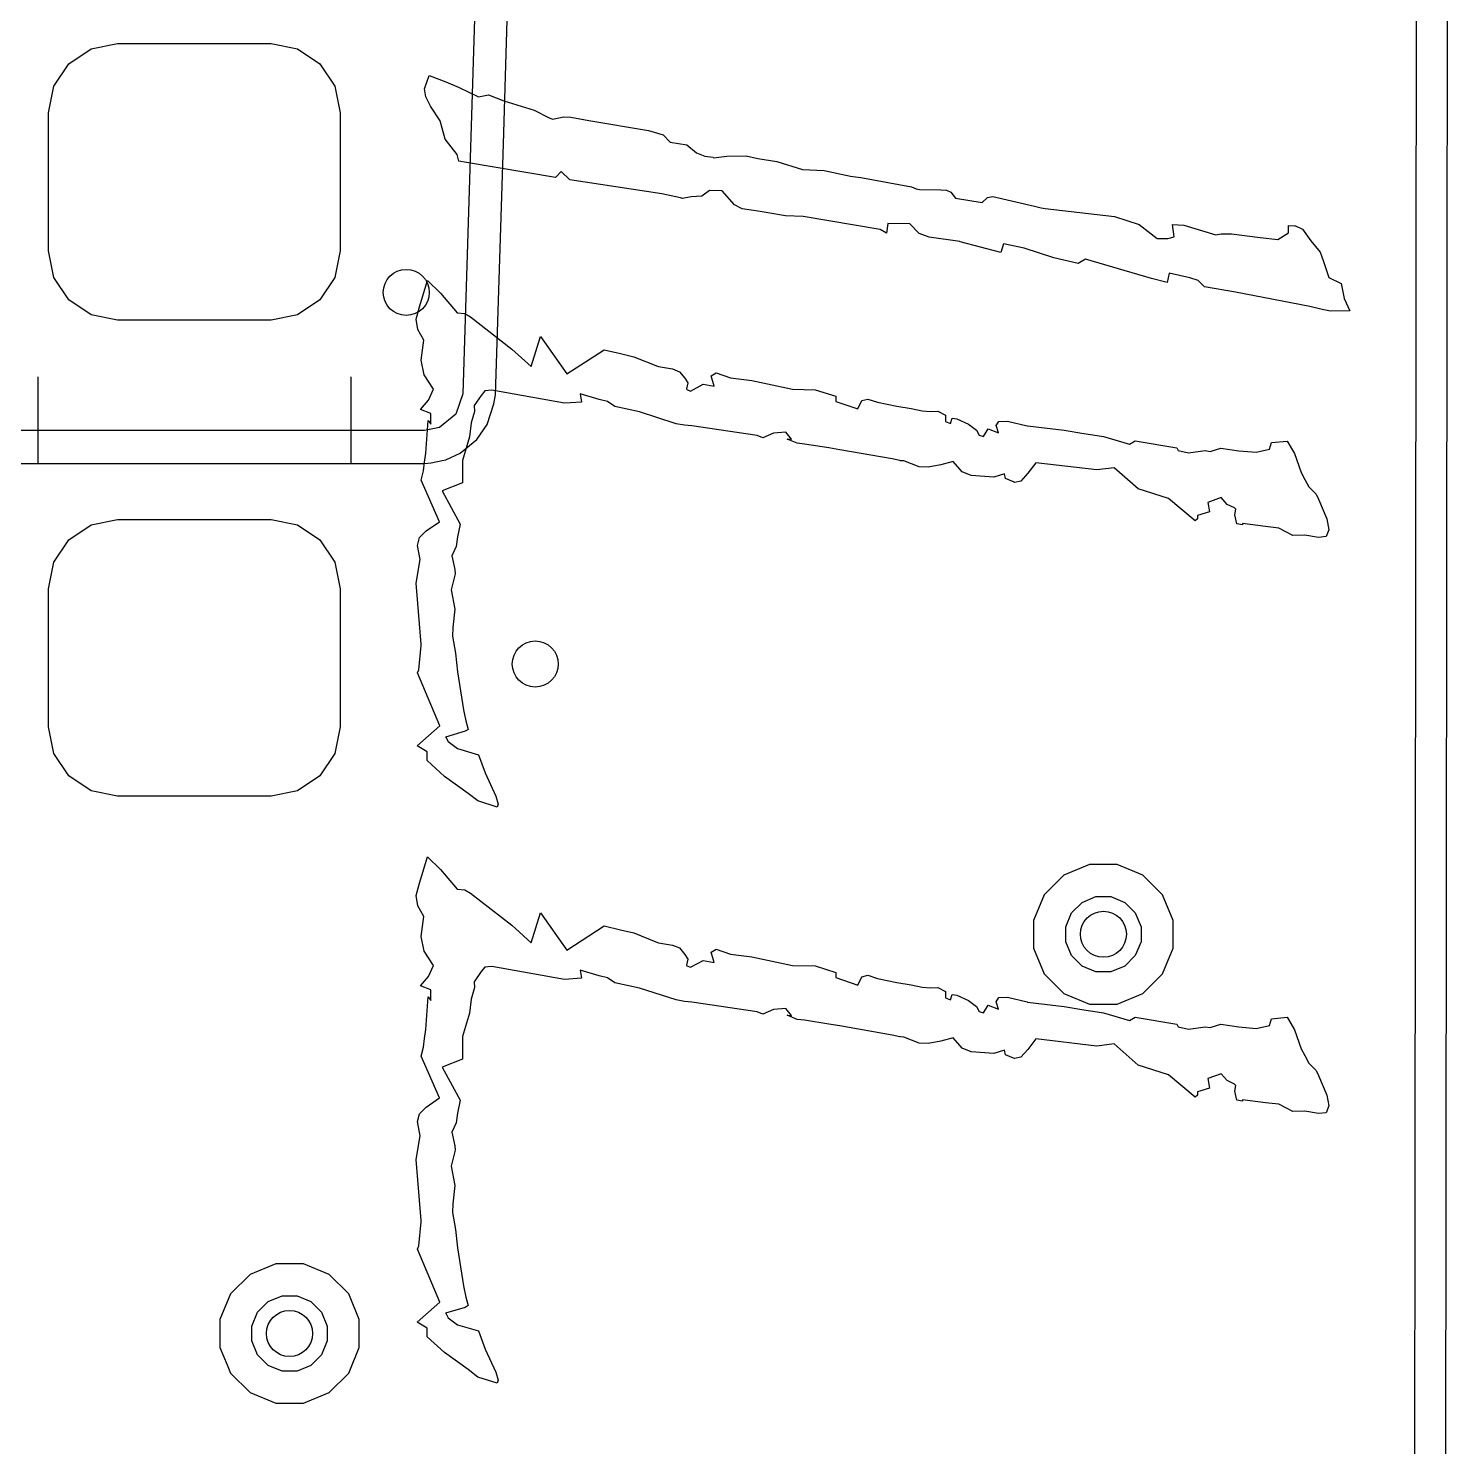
# Model space of a CAD drawing. Extents: x -28 to 34.6, y -6.7 to 48.3.
# Drawn here: x -14.356 to -9.716, y 25.234 to 29.851 of the extents above; entities that cross this region are included whole.
import ezdxf

# ---------------------------------------------------------------- set-up
doc = ezdxf.new("R2010")
doc.units = 0
doc.layers.add('BLACK', color=7, linetype='CONTINUOUS')

msp = doc.modelspace()

# ---------------------------------------------------------------- linework, layer by layer
at = {"layer": 'BLACK', "linetype": 'CONTINUOUS'}
for p, q in [((-9.715668, 48.241502), (-9.749238, 19.043125)), ((-9.816427, 48.017022), (-9.849703, 19.074798)), ((-12.892699, 30.236529), (-12.941914, 28.661629)), ((-12.809351, 29.474778), (-12.785651, 30.233178)), ((-14.151772, 29.784375), (-14.065668, 29.801502)), ((-14.151772, 29.784375), (-14.065668, 29.801502)), ((-14.065668, 29.801502), (-13.565668, 29.801502)), ((-14.065668, 29.801502), (-13.565668, 29.801502)), ((-13.565668, 29.801502), (-13.479564, 29.784375)), ((-13.565668, 29.801502), (-13.479564, 29.784375)), ((-14.224767, 29.735601), (-14.151772, 29.784375)), ((-14.224767, 29.735601), (-14.151772, 29.784375)), ((-13.479564, 29.784375), (-13.406569, 29.735601)), ((-13.479564, 29.784375), (-13.406569, 29.735601)), ((-14.273541, 29.662606), (-14.224767, 29.735601)), ((-14.273541, 29.662606), (-14.224767, 29.735601)), ((-13.406569, 29.735601), (-13.357795, 29.662606)), ((-13.406569, 29.735601), (-13.357795, 29.662606)), ((-13.066538, 29.654864), (-13.050955, 29.698059)), ((-13.050955, 29.698059), (-12.997222, 29.677396)), ((-14.290668, 29.576502), (-14.273541, 29.662606)), ((-14.290668, 29.576502), (-14.273541, 29.662606)), ((-13.357795, 29.662606), (-13.340668, 29.576502)), ((-13.357795, 29.662606), (-13.340668, 29.576502)), ((-13.061889, 29.628632), (-13.066538, 29.654864)), ((-12.997222, 29.677396), (-12.95316, 29.658931)), ((-12.95316, 29.658931), (-12.890158, 29.627937)), ((-13.046522, 29.598151), (-13.061889, 29.628632)), ((-12.890158, 29.627937), (-12.857515, 29.634971)), ((-12.857515, 29.634971), (-12.807907, 29.614768)), ((-12.807907, 29.614768), (-12.709076, 29.585072)), ((-14.290668, 29.126502), (-14.290668, 29.576502)), ((-14.290668, 29.126502), (-14.290668, 29.576502)), ((-13.340668, 29.576502), (-13.340668, 29.126502)), ((-13.340668, 29.576502), (-13.340668, 29.126502)), ((-13.015357, 29.549901), (-13.046522, 29.598151)), ((-12.709076, 29.585072), (-12.662865, 29.561332)), ((-12.662865, 29.561332), (-12.649701, 29.555726)), ((-12.649701, 29.555726), (-12.612759, 29.56331)), ((-12.612759, 29.56331), (-12.589385, 29.562431)), ((-12.589385, 29.562431), (-12.530815, 29.55122)), ((-12.998431, 29.49011), (-13.015357, 29.549901)), ((-12.530815, 29.55122), (-12.336703, 29.518247)), ((-12.336703, 29.518247), (-12.289552, 29.504069)), ((-12.959339, 29.440212), (-12.998431, 29.49011)), ((-12.834866, 28.658284), (-12.809351, 29.474778)), ((-12.289552, 29.504069), (-12.265775, 29.480878)), ((-12.265775, 29.480878), (-12.212176, 29.471755)), ((-12.212176, 29.471755), (-12.180559, 29.445733)), ((-12.954772, 29.418889), (-12.959339, 29.440212)), ((-12.929517, 29.414603), (-12.954772, 29.418889)), ((-12.180559, 29.445733), (-12.153607, 29.435375)), ((-12.153607, 29.435375), (-12.126471, 29.432078)), ((-12.126471, 29.432078), (-12.124725, 29.42977)), ((-12.124725, 29.42977), (-12.082276, 29.435156)), ((-12.082276, 29.435156), (-12.018736, 29.436475)), ((-12.018736, 29.436475), (-11.980719, 29.427572)), ((-11.980719, 29.427572), (-11.918926, 29.41823)), ((-11.918926, 29.41823), (-11.834968, 29.391851)), ((-12.639626, 29.365253), (-12.929517, 29.414603)), ((-12.621625, 29.385477), (-12.639626, 29.365253)), ((-12.592609, 29.358549), (-12.621625, 29.385477)), ((-11.834968, 29.391851), (-11.764577, 29.388444)), ((-11.764577, 29.388444), (-11.678738, 29.370089)), ((-12.293582, 29.312497), (-12.592609, 29.358549)), ((-11.678738, 29.370089), (-11.671484, 29.36899)), ((-11.671484, 29.36899), (-11.645692, 29.365693)), ((-11.645692, 29.365693), (-11.480461, 29.335248)), ((-11.480461, 29.335248), (-11.465819, 29.328983)), ((-11.465819, 29.328983), (-11.454804, 29.326126)), ((-11.454804, 29.326126), (-11.385353, 29.325027)), ((-11.385353, 29.325027), (-11.366143, 29.324147)), ((-12.233132, 29.299857), (-12.293582, 29.312497)), ((-12.22655, 29.297329), (-12.233132, 29.299857)), ((-12.198071, 29.302825), (-12.22655, 29.297329)), ((-12.16301, 29.304913), (-12.198071, 29.302825)), ((-12.138024, 29.323158), (-12.16301, 29.304913)), ((-12.097052, 29.322279), (-12.138024, 29.323158)), ((-12.056813, 29.276185), (-12.097052, 29.322279)), ((-11.366143, 29.324147), (-11.352405, 29.317603)), ((-11.352405, 29.317603), (-11.336993, 29.298758)), ((-11.336993, 29.298758), (-11.250617, 29.28414)), ((-11.250617, 29.28414), (-11.23326, 29.300918)), ((-11.23326, 29.300918), (-11.215958, 29.303484)), ((-11.215958, 29.303484), (-11.080147, 29.27194)), ((-12.032169, 29.263148), (-12.056813, 29.276185)), ((-11.973465, 29.254465), (-12.032169, 29.263148)), ((-11.890582, 29.240287), (-11.973465, 29.254465)), ((-11.83349, 29.238858), (-11.890582, 29.240287)), ((-11.582152, 29.196213), (-11.83349, 29.238858)), ((-11.080147, 29.27194), (-11.058117, 29.266994)), ((-11.058117, 29.266994), (-11.044817, 29.264796)), ((-11.044817, 29.264796), (-10.819137, 29.238418)), ((-10.819137, 29.238418), (-10.739576, 29.212704)), ((-11.562002, 29.184782), (-11.582152, 29.196213)), ((-11.557166, 29.215447), (-11.562002, 29.184782)), ((-11.486238, 29.214568), (-11.557166, 29.215447)), ((-11.455475, 29.183463), (-11.486238, 29.214568)), ((-10.739576, 29.212704), (-10.680774, 29.166867)), ((-10.624756, 29.172802), (-10.630936, 29.212589)), ((-10.630936, 29.212589), (-10.593591, 29.210831)), ((-10.593591, 29.210831), (-10.489214, 29.178847)), ((-10.25319, 29.185222), (-10.25319, 29.208852)), ((-10.25319, 29.208852), (-10.231831, 29.208193)), ((-10.231831, 29.208193), (-10.230084, 29.207863)), ((-10.230084, 29.207863), (-10.206845, 29.197532)), ((-10.206845, 29.197532), (-10.180515, 29.159833)), ((-11.423504, 29.171703), (-11.455475, 29.183463)), ((-11.322888, 29.156975), (-11.423504, 29.171703)), ((-11.321679, 29.156646), (-11.322888, 29.156975)), ((-11.189763, 29.121914), (-11.321679, 29.156646)), ((-11.180629, 29.149611), (-11.189763, 29.121914)), ((-11.113193, 29.135653), (-11.180629, 29.149611)), ((-10.680774, 29.166867), (-10.646158, 29.167098)), ((-10.646158, 29.167098), (-10.624756, 29.172802)), ((-10.489214, 29.178847), (-10.472422, 29.182694)), ((-10.472422, 29.182694), (-10.43848, 29.182675)), ((-10.43848, 29.182675), (-10.345611, 29.169835)), ((-10.345611, 29.169835), (-10.287714, 29.16346)), ((-10.287714, 29.16346), (-10.25319, 29.185222)), ((-10.180515, 29.159833), (-10.15029, 29.122024)), ((-14.273541, 29.040398), (-14.290668, 29.126502)), ((-14.273541, 29.040398), (-14.290668, 29.126502)), ((-13.340668, 29.126502), (-13.357795, 29.040398)), ((-13.340668, 29.126502), (-13.357795, 29.040398)), ((-11.016887, 29.104141), (-11.113193, 29.135653)), ((-10.937619, 29.085205), (-11.016887, 29.104141)), ((-10.913977, 29.100152), (-10.937619, 29.085205)), ((-10.699312, 29.036405), (-10.913977, 29.100152)), ((-10.15029, 29.122024), (-10.139678, 29.095756)), ((-10.139678, 29.095756), (-10.121812, 29.039702)), ((-10.641011, 29.053661), (-10.648399, 29.023655)), ((-10.57465, 29.039262), (-10.641011, 29.053661)), ((-14.224767, 28.967403), (-14.273541, 29.040398)), ((-14.224767, 28.967403), (-14.273541, 29.040398)), ((-13.357795, 29.040398), (-13.406569, 28.967403)), ((-13.357795, 29.040398), (-13.406569, 28.967403)), ((-13.082926, 28.944411), (-13.056731, 29.02981)), ((-13.056731, 29.02981), (-13.01361, 28.989034)), ((-10.648399, 29.023655), (-10.699312, 29.036405)), ((-10.546843, 29.03058), (-10.57465, 29.039262)), ((-10.526559, 29.009477), (-10.546843, 29.03058)), ((-10.425674, 28.992331), (-10.526559, 29.009477)), ((-10.121812, 29.039702), (-10.080974, 29.020578)), ((-10.080974, 29.020578), (-10.071911, 28.971146)), ((-14.151772, 28.918629), (-14.224767, 28.967403)), ((-14.151772, 28.918629), (-14.224767, 28.967403)), ((-13.406569, 28.967403), (-13.479564, 28.918629)), ((-13.406569, 28.967403), (-13.479564, 28.918629)), ((-13.01361, 28.989034), (-12.959474, 28.924847)), ((-10.183874, 28.94518), (-10.425674, 28.992331)), ((-10.071911, 28.971146), (-10.052764, 28.931991)), ((-14.065668, 28.901502), (-14.151772, 28.918629)), ((-14.065668, 28.901502), (-14.151772, 28.918629)), ((-13.479564, 28.918629), (-13.565668, 28.901502)), ((-13.479564, 28.918629), (-13.565668, 28.901502)), ((-13.093673, 28.904514), (-13.082926, 28.944411)), ((-12.959474, 28.924847), (-12.935159, 28.922759)), ((-12.935159, 28.922759), (-12.916353, 28.911768)), ((-12.916353, 28.911768), (-12.781482, 28.807134)), ((-10.143439, 28.935838), (-10.183874, 28.94518)), ((-10.115901, 28.929903), (-10.143439, 28.935838)), ((-10.052764, 28.931991), (-10.115901, 28.929903)), ((-13.565668, 28.901502), (-14.065668, 28.901502)), ((-13.565668, 28.901502), (-14.065668, 28.901502)), ((-13.087553, 28.870624), (-13.093673, 28.904514)), ((-13.068284, 28.83571), (-13.087553, 28.870624)), ((-13.07715, 28.770534), (-13.068284, 28.83571)), ((-12.718614, 28.750201), (-12.687986, 28.847581)), ((-12.687986, 28.847581), (-12.602684, 28.726241)), ((-13.067388, 28.723104), (-13.07715, 28.770534)), ((-12.781482, 28.807134), (-12.718614, 28.750201)), ((-12.602684, 28.726241), (-12.481649, 28.804826)), ((-12.481649, 28.804826), (-12.428319, 28.792076)), ((-12.428319, 28.792076), (-12.384257, 28.782185)), ((-12.384257, 28.782185), (-12.307016, 28.75086)), ((-13.03685, 28.676342), (-13.067388, 28.723104)), ((-12.307016, 28.75086), (-12.30406, 28.750421)), ((-12.30406, 28.750421), (-12.25879, 28.742727)), ((-12.25879, 28.742727), (-12.236338, 28.733371)), ((-12.236338, 28.733371), (-12.218221, 28.711733)), ((-12.132382, 28.719426), (-12.115993, 28.729868)), ((-12.115993, 28.729868), (-12.069514, 28.713162)), ((-14.325668, 28.717082), (-14.325668, 28.435922)), ((-13.305668, 28.717082), (-13.305668, 28.435922)), ((-13.053507, 28.640292), (-13.03685, 28.676342)), ((-12.218221, 28.711733), (-12.208549, 28.697115)), ((-12.208549, 28.697115), (-12.213251, 28.677111)), ((-12.213251, 28.677111), (-12.212579, 28.675243)), ((-12.212579, 28.675243), (-12.20022, 28.670187)), ((-12.20022, 28.670187), (-12.158711, 28.692169)), ((-12.158711, 28.692169), (-12.12271, 28.686014)), ((-12.12271, 28.686014), (-12.132382, 28.719426)), ((-12.069514, 28.713162), (-12.000466, 28.704809)), ((-12.000466, 28.704809), (-11.868014, 28.676232)), ((-11.868014, 28.676232), (-11.794264, 28.674693)), ((-13.078896, 28.610177), (-13.053507, 28.640292)), ((-12.941914, 28.661629), (-12.963682, 28.595237)), ((-12.882232, 28.656229), (-12.904531, 28.623476)), ((-12.869539, 28.671253), (-12.882232, 28.656229)), ((-12.846768, 28.673155), (-12.869539, 28.671253)), ((-12.610878, 28.63073), (-12.846768, 28.673155)), ((-12.840144, 28.628262), (-12.834866, 28.658284)), ((-12.555533, 28.634576), (-12.610878, 28.63073)), ((-12.497098, 28.64249), (-12.559697, 28.661065)), ((-12.559697, 28.661065), (-12.555533, 28.634576)), ((-12.469828, 28.635895), (-12.497098, 28.64249)), ((-12.446588, 28.619629), (-12.469828, 28.635895)), ((-11.794264, 28.674693), (-11.726426, 28.653261)), ((-11.726426, 28.653261), (-11.726426, 28.636555)), ((-11.726426, 28.636555), (-11.655767, 28.611825)), ((-11.655767, 28.611825), (-11.642416, 28.639764)), ((-11.642416, 28.639764), (-11.623123, 28.644248)), ((-11.623123, 28.644248), (-11.590883, 28.633917)), ((-11.590883, 28.633917), (-11.528418, 28.621058)), ((-13.045582, 28.596987), (-13.078896, 28.610177)), ((-13.045582, 28.562036), (-13.045582, 28.596987)), ((-12.963682, 28.595237), (-13.01789, 28.551154)), ((-12.903188, 28.604132), (-12.9138, 28.566872)), ((-12.904531, 28.623476), (-12.903188, 28.604132)), ((-12.861912, 28.56187), (-12.840144, 28.628262)), ((-12.366257, 28.602373), (-12.446588, 28.619629)), ((-12.246969, 28.564015), (-12.366257, 28.602373)), ((-11.528418, 28.621058), (-11.481805, 28.613034)), ((-11.481805, 28.613034), (-11.445938, 28.60567)), ((-11.445938, 28.60567), (-11.418533, 28.603362)), ((-11.418533, 28.603362), (-11.394622, 28.604351)), ((-11.394622, 28.604351), (-11.370308, 28.591602)), ((-11.370308, 28.591602), (-11.370308, 28.570609)), ((-13.065853, 28.541502), (-15.505355, 28.541502)), ((-13.01789, 28.551154), (-13.065853, 28.541502)), ((-13.062105, 28.467514), (-13.054313, 28.574566)), ((-13.054313, 28.574566), (-13.045582, 28.562036)), ((-12.9138, 28.566872), (-12.919711, 28.52104)), ((-12.896108, 28.512146), (-12.861916, 28.561864)), ((-12.861916, 28.561865), (-12.861912, 28.56187)), ((-12.861916, 28.561864), (-12.861916, 28.561865)), ((-12.219968, 28.559289), (-12.246969, 28.564015)), ((-12.195787, 28.556541), (-12.219968, 28.559289)), ((-11.983003, 28.525107), (-12.195787, 28.556541)), ((-11.889641, 28.536537), (-11.929778, 28.533324)), ((-11.8707, 28.513456), (-11.889641, 28.536537)), ((-11.370308, 28.570609), (-11.353382, 28.564344)), ((-11.353382, 28.564344), (-11.347605, 28.58171)), ((-11.347605, 28.58171), (-11.332963, 28.579292)), ((-11.332963, 28.579292), (-11.295081, 28.562696)), ((-11.295081, 28.562696), (-11.268886, 28.543132)), ((-11.268886, 28.543132), (-11.259751, 28.526755)), ((-11.245781, 28.52181), (-11.230735, 28.547089)), ((-11.230735, 28.547089), (-11.197555, 28.53379)), ((-11.20454, 28.55797), (-11.196561, 28.571623)), ((-11.197555, 28.53379), (-11.20454, 28.55797)), ((-11.196561, 28.571623), (-11.167867, 28.572698)), ((-11.167867, 28.572698), (-11.104327, 28.55731)), ((-11.104327, 28.55731), (-11.103118, 28.556981)), ((-11.103118, 28.556981), (-10.983024, 28.542692)), ((-10.983024, 28.542692), (-10.919753, 28.531921)), ((-12.950318, 28.468061), (-12.89611, 28.512144)), ((-12.919711, 28.52104), (-12.942279, 28.444433)), ((-12.89611, 28.512144), (-12.896108, 28.512146)), ((-11.964599, 28.517853), (-11.983003, 28.525107)), ((-11.929778, 28.533324), (-11.964599, 28.517853)), ((-11.853237, 28.500707), (-11.885074, 28.514006)), ((-11.885074, 28.514006), (-11.8707, 28.513456)), ((-11.828923, 28.49763), (-11.853237, 28.500707)), ((-11.749666, 28.48543), (-11.828923, 28.49763)), ((-11.259751, 28.526755), (-11.245781, 28.52181)), ((-10.919753, 28.531921), (-10.876363, 28.525766)), ((-10.876363, 28.525766), (-10.855273, 28.522139)), ((-10.855273, 28.522139), (-10.770777, 28.4973)), ((-10.770777, 28.4973), (-10.751836, 28.508071)), ((-10.751836, 28.508071), (-10.616831, 28.4851)), ((-10.314312, 28.481033), (-10.307998, 28.502466)), ((-10.307998, 28.502466), (-10.256951, 28.507521)), ((-10.256951, 28.507521), (-10.23304, 28.466525)), ((-13.066538, 28.438388), (-13.062105, 28.467514)), ((-13.044724, 28.436507), (-13.008477, 28.443802)), ((-13.008477, 28.443802), (-12.996765, 28.446158)), ((-12.996765, 28.446158), (-12.996765, 28.446159)), ((-12.996765, 28.446159), (-12.996761, 28.446159)), ((-12.996761, 28.446159), (-12.950318, 28.468061)), ((-12.942279, 28.444433), (-12.942279, 28.371673)), ((-11.713799, 28.479275), (-11.749666, 28.48543)), ((-11.543732, 28.449269), (-11.713799, 28.479275)), ((-11.518746, 28.443664), (-11.543732, 28.449269)), ((-11.516328, 28.443334), (-11.518746, 28.443664)), ((-11.505044, 28.442565), (-11.516328, 28.443334)), ((-10.616831, 28.4851), (-10.612398, 28.476307)), ((-10.612398, 28.476307), (-10.578143, 28.468943)), ((-10.578143, 28.468943), (-10.524544, 28.476527)), ((-10.524544, 28.476527), (-10.508155, 28.473779)), ((-10.508155, 28.473779), (-10.473497, 28.48477)), ((-10.473497, 28.48477), (-10.415062, 28.476087)), ((-10.415062, 28.476087), (-10.358104, 28.471251)), ((-10.358104, 28.471251), (-10.314312, 28.481033)), ((-10.23304, 28.466525), (-10.211681, 28.404646)), ((-15.505354, 28.434402), (-13.065861, 28.434402)), ((-13.077284, 28.380576), (-13.069627, 28.410252)), ((-13.069627, 28.410252), (-13.066538, 28.438388)), ((-13.065861, 28.434402), (-13.065853, 28.434402)), ((-13.065853, 28.434402), (-13.044724, 28.436507)), ((-11.455207, 28.423331), (-11.505044, 28.442565)), ((-11.42655, 28.422522), (-11.455207, 28.423331)), ((-11.38495, 28.429925), (-11.42655, 28.422522)), ((-11.345187, 28.440806), (-11.38495, 28.429925)), ((-11.315164, 28.407295), (-11.345187, 28.440806)), ((-11.286752, 28.394754), (-11.315164, 28.407295)), ((-11.177539, 28.40025), (-11.212527, 28.389574)), ((-11.174046, 28.385742), (-11.177539, 28.40025)), ((-11.101641, 28.403108), (-11.124266, 28.377169)), ((-11.075311, 28.43696), (-11.101641, 28.403108)), ((-10.877169, 28.413989), (-11.075311, 28.43696)), ((-10.820077, 28.420693), (-10.877169, 28.413989)), ((-10.74297, 28.35167), (-10.820077, 28.420693)), ((-10.211681, 28.404646), (-10.199994, 28.382664)), ((-13.016969, 28.244948), (-13.077284, 28.380576)), ((-12.942279, 28.371673), (-13.008506, 28.345295)), ((-11.212527, 28.389574), (-11.286752, 28.394754)), ((-11.14812, 28.374641), (-11.174046, 28.385742)), ((-11.144762, 28.372992), (-11.14812, 28.374641)), ((-11.124266, 28.377169), (-11.144762, 28.372992)), ((-10.643697, 28.320346), (-10.74297, 28.35167)), ((-10.199994, 28.382664), (-10.186695, 28.357935)), ((-10.186695, 28.357935), (-10.162515, 28.334634)), ((-13.008506, 28.345295), (-12.949667, 28.237364)), ((-10.556381, 28.247476), (-10.643697, 28.320346)), ((-10.472019, 28.323313), (-10.516081, 28.307816)), ((-10.516081, 28.307816), (-10.510036, 28.276712)), ((-10.452805, 28.301193), (-10.472019, 28.323313)), ((-10.162515, 28.334634), (-10.154723, 28.318367)), ((-10.154723, 28.318367), (-10.128052, 28.254367)), ((-10.510036, 28.276712), (-10.549664, 28.265061)), ((-10.549664, 28.265061), (-10.549664, 28.2544)), ((-10.428764, 28.289681), (-10.452805, 28.301193)), ((-10.424868, 28.285944), (-10.428764, 28.289681)), ((-10.427555, 28.26704), (-10.424868, 28.285944)), ((-10.420704, 28.237694), (-10.427555, 28.26704)), ((-14.224767, 28.185601), (-14.151772, 28.234375)), ((-14.224767, 28.185601), (-14.151772, 28.234375)), ((-14.151772, 28.234375), (-14.065668, 28.251502)), ((-14.151772, 28.234375), (-14.065668, 28.251502)), ((-14.065668, 28.251502), (-13.565668, 28.251502)), ((-14.065668, 28.251502), (-13.565668, 28.251502)), ((-13.565668, 28.251502), (-13.479564, 28.234375)), ((-13.565668, 28.251502), (-13.479564, 28.234375)), ((-13.479564, 28.234375), (-13.406569, 28.185601)), ((-13.479564, 28.234375), (-13.406569, 28.185601)), ((-13.082119, 28.19337), (-13.060627, 28.215053)), ((-13.060627, 28.215053), (-13.016969, 28.244948)), ((-12.949667, 28.237364), (-12.958802, 28.195709)), ((-10.549664, 28.2544), (-10.556381, 28.247476)), ((-10.402434, 28.234617), (-10.420704, 28.237694)), ((-10.327611, 28.229121), (-10.402972, 28.238903)), ((-10.402972, 28.238903), (-10.402434, 28.234617)), ((-10.28449, 28.224175), (-10.327611, 28.229121)), ((-10.238547, 28.200435), (-10.28449, 28.224175)), ((-10.121409, 28.21868), (-10.130095, 28.196924)), ((-10.128052, 28.254367), (-10.121409, 28.21868)), ((-14.273541, 28.112606), (-14.224767, 28.185601)), ((-14.273541, 28.112606), (-14.224767, 28.185601)), ((-13.406569, 28.185601), (-13.357795, 28.112606)), ((-13.406569, 28.185601), (-13.357795, 28.112606)), ((-13.089106, 28.167682), (-13.082119, 28.19337)), ((-13.080105, 28.12163), (-13.089106, 28.167682)), ((-12.958802, 28.195709), (-12.963369, 28.163835)), ((-10.199725, 28.201314), (-10.238547, 28.200435)), ((-10.155126, 28.19373), (-10.199725, 28.201314)), ((-10.130095, 28.196924), (-10.155126, 28.19373)), ((-13.093673, 28.044693), (-13.080105, 28.12163)), ((-12.963369, 28.163835), (-12.976803, 28.13361)), ((-12.976803, 28.13361), (-12.967802, 28.088877)), ((-14.290668, 28.026502), (-14.273541, 28.112606)), ((-14.290668, 28.026502), (-14.273541, 28.112606)), ((-13.357795, 28.112606), (-13.340668, 28.026502)), ((-13.357795, 28.112606), (-13.340668, 28.026502)), ((-12.966325, 28.074809), (-12.979758, 28.022821)), ((-12.967802, 28.088877), (-12.966325, 28.074809)), ((-14.290668, 27.576502), (-14.290668, 28.026502)), ((-14.290668, 27.576502), (-14.290668, 28.026502)), ((-13.340668, 28.026502), (-13.340668, 27.576502)), ((-13.340668, 28.026502), (-13.340668, 27.576502)), ((-13.07715, 27.845648), (-13.093673, 28.044693)), ((-12.979758, 28.022821), (-12.967802, 27.959624)), ((-12.967802, 27.959624), (-12.973847, 27.900273)), ((-12.973847, 27.900273), (-12.975325, 27.872026)), ((-13.084404, 27.762886), (-13.07715, 27.842021)), ((-13.07715, 27.842021), (-13.07715, 27.845648)), ((-12.975325, 27.872026), (-12.964847, 27.816632)), ((-12.964847, 27.816632), (-12.958802, 27.756511)), ((-13.089374, 27.752884), (-13.084404, 27.762886)), ((-13.016163, 27.579887), (-13.089374, 27.752884)), ((-12.958802, 27.756511), (-12.939189, 27.632643)), ((-12.939189, 27.632643), (-12.93207, 27.596483)), ((-14.273541, 27.490398), (-14.290668, 27.576502)), ((-14.273541, 27.490398), (-14.290668, 27.576502)), ((-13.340668, 27.576502), (-13.357795, 27.490398)), ((-13.340668, 27.576502), (-13.357795, 27.490398)), ((-13.089777, 27.51515), (-13.016163, 27.579887)), ((-12.933407, 27.562683), (-12.997356, 27.543617)), ((-12.924278, 27.568676), (-12.933407, 27.562683)), ((-12.93207, 27.596483), (-12.924278, 27.568676)), ((-12.997356, 27.543617), (-12.996416, 27.543617)), ((-12.996416, 27.543617), (-12.98931, 27.52908)), ((-12.98931, 27.52908), (-12.959071, 27.506138)), ((-14.224767, 27.417403), (-14.273541, 27.490398)), ((-14.224767, 27.417403), (-14.273541, 27.490398)), ((-13.357795, 27.490398), (-13.406569, 27.417403)), ((-13.357795, 27.490398), (-13.406569, 27.417403)), ((-13.057537, 27.495367), (-13.089777, 27.51515)), ((-13.057537, 27.46679), (-13.057537, 27.495367)), ((-12.959071, 27.506138), (-12.890426, 27.486244)), ((-12.890426, 27.486244), (-12.869067, 27.427003)), ((-13.000714, 27.415573), (-13.057537, 27.46679)), ((-12.869067, 27.427003), (-12.833529, 27.35148)), ((-14.151772, 27.368629), (-14.224767, 27.417403)), ((-14.151772, 27.368629), (-14.224767, 27.417403)), ((-13.406569, 27.417403), (-13.479564, 27.368629)), ((-13.406569, 27.417403), (-13.479564, 27.368629)), ((-12.92401, 27.360178), (-13.000714, 27.415573)), ((-14.065668, 27.351502), (-14.151772, 27.368629)), ((-14.065668, 27.351502), (-14.151772, 27.368629)), ((-13.565668, 27.351502), (-14.065668, 27.351502)), ((-13.565668, 27.351502), (-14.065668, 27.351502)), ((-13.479564, 27.368629), (-13.565668, 27.351502)), ((-13.479564, 27.368629), (-13.565668, 27.351502)), ((-12.892441, 27.335778), (-12.92401, 27.360178)), ((-12.82917, 27.315775), (-12.892441, 27.335778)), ((-12.833529, 27.35148), (-12.826484, 27.325447)), ((-12.826484, 27.325447), (-12.82917, 27.315775)), ((-13.082926, 27.068039), (-13.056731, 27.153439)), ((-13.056731, 27.153439), (-13.01361, 27.112663)), ((-13.01361, 27.112663), (-12.959474, 27.048476)), ((-10.900843, 27.128602), (-10.984311, 27.094028)), ((-10.900841, 27.128602), (-10.900843, 27.128602)), ((-10.810495, 27.128602), (-10.900841, 27.128602)), ((-10.810494, 27.128602), (-10.810495, 27.128602)), ((-10.727026, 27.094028), (-10.810494, 27.128602)), ((-13.093673, 27.028142), (-13.082926, 27.068039)), ((-10.984311, 27.094028), (-11.048194, 27.030145)), ((-10.663142, 27.030144), (-10.727026, 27.094028)), ((-13.087553, 26.994252), (-13.093673, 27.028142)), ((-12.959474, 27.048476), (-12.935159, 27.046387)), ((-12.935159, 27.046387), (-12.916353, 27.035396)), ((-12.916353, 27.035396), (-12.781482, 26.930763)), ((-11.048194, 27.030145), (-11.082768, 26.946677)), ((-10.959602, 26.970948), (-10.925114, 27.005436)), ((-10.925114, 27.005436), (-10.880054, 27.0241)), ((-10.880054, 27.0241), (-10.831282, 27.0241)), ((-10.831282, 27.0241), (-10.786222, 27.005436)), ((-10.786222, 27.005436), (-10.751734, 26.970948)), ((-10.628568, 26.946675), (-10.663142, 27.030144)), ((-13.068284, 26.959339), (-13.087553, 26.994252)), ((-13.07715, 26.894163), (-13.068284, 26.959339)), ((-12.718614, 26.87383), (-12.687986, 26.971209)), ((-12.687986, 26.971209), (-12.602684, 26.84987)), ((-10.978266, 26.925888), (-10.959602, 26.970948)), ((-10.751734, 26.970948), (-10.73307, 26.925888)), ((-12.781482, 26.930763), (-12.718614, 26.87383)), ((-12.602684, 26.84987), (-12.481649, 26.928455)), ((-12.481649, 26.928455), (-12.428319, 26.915705)), ((-12.428319, 26.915705), (-12.384257, 26.905813)), ((-11.082768, 26.946677), (-11.082768, 26.946675)), ((-11.082768, 26.946675), (-11.082768, 26.856329)), ((-10.978266, 26.877116), (-10.978266, 26.925888)), ((-10.73307, 26.925888), (-10.73307, 26.877116)), ((-10.628568, 26.856329), (-10.628568, 26.946675)), ((-13.067388, 26.846733), (-13.07715, 26.894163)), ((-12.384257, 26.905813), (-12.307016, 26.874489)), ((-12.307016, 26.874489), (-12.30406, 26.87405)), ((-12.30406, 26.87405), (-12.25879, 26.866356)), ((-12.25879, 26.866356), (-12.236338, 26.856999)), ((-10.959602, 26.832056), (-10.978266, 26.877116)), ((-10.73307, 26.877116), (-10.751734, 26.832056)), ((-13.03685, 26.799971), (-13.067388, 26.846733)), ((-12.236338, 26.856999), (-12.218221, 26.835362)), ((-12.218221, 26.835362), (-12.208549, 26.820744)), ((-12.208549, 26.820744), (-12.213251, 26.80074)), ((-12.132382, 26.843055), (-12.115993, 26.853497)), ((-12.12271, 26.809643), (-12.132382, 26.843055)), ((-12.115993, 26.853497), (-12.069514, 26.83679)), ((-12.069514, 26.83679), (-12.000466, 26.828437)), ((-12.000466, 26.828437), (-11.868014, 26.799861)), ((-11.082768, 26.856329), (-11.048194, 26.77286)), ((-10.925114, 26.797568), (-10.959602, 26.832056)), ((-10.751734, 26.832056), (-10.786222, 26.797568)), ((-10.663142, 26.77286), (-10.628568, 26.856329)), ((-13.053507, 26.763921), (-13.03685, 26.799971)), ((-12.882232, 26.779857), (-12.904531, 26.747104)), ((-12.869539, 26.794882), (-12.882232, 26.779857)), ((-12.846768, 26.796783), (-12.869539, 26.794882)), ((-12.610878, 26.754358), (-12.846768, 26.796783)), ((-12.497098, 26.766119), (-12.559697, 26.784693)), ((-12.559697, 26.784693), (-12.555533, 26.758205)), ((-12.213251, 26.80074), (-12.212579, 26.798872)), ((-12.212579, 26.798872), (-12.20022, 26.793816)), ((-12.20022, 26.793816), (-12.158711, 26.815798)), ((-12.158711, 26.815798), (-12.12271, 26.809643)), ((-11.868014, 26.799861), (-11.794264, 26.798322)), ((-11.794264, 26.798322), (-11.726426, 26.77689)), ((-11.726426, 26.77689), (-11.726426, 26.760184)), ((-11.048194, 26.77286), (-10.98431, 26.708976)), ((-10.880054, 26.778904), (-10.925114, 26.797568)), ((-10.831282, 26.778904), (-10.880054, 26.778904)), ((-10.786222, 26.797568), (-10.831282, 26.778904)), ((-10.727026, 26.708976), (-10.663142, 26.77286)), ((-13.078896, 26.733805), (-13.053507, 26.763921)), ((-13.045582, 26.720616), (-13.078896, 26.733805)), ((-12.903188, 26.72776), (-12.9138, 26.690501)), ((-12.904531, 26.747104), (-12.903188, 26.72776)), ((-12.555533, 26.758205), (-12.610878, 26.754358)), ((-12.469828, 26.759524), (-12.497098, 26.766119)), ((-12.446588, 26.743258), (-12.469828, 26.759524)), ((-12.366257, 26.726002), (-12.446588, 26.743258)), ((-11.726426, 26.760184), (-11.655767, 26.735454)), ((-11.655767, 26.735454), (-11.642416, 26.763393)), ((-11.642416, 26.763393), (-11.623123, 26.767877)), ((-11.623123, 26.767877), (-11.590883, 26.757546)), ((-11.590883, 26.757546), (-11.528418, 26.744686)), ((-11.528418, 26.744686), (-11.481805, 26.736663)), ((-11.481805, 26.736663), (-11.445938, 26.729299)), ((-11.445938, 26.729299), (-11.418533, 26.726991)), ((-11.418533, 26.726991), (-11.394622, 26.72798)), ((-11.394622, 26.72798), (-11.370308, 26.715231)), ((-13.062105, 26.591143), (-13.054313, 26.698195)), ((-13.054313, 26.698195), (-13.045582, 26.685665)), ((-13.045582, 26.685665), (-13.045582, 26.720616)), ((-12.9138, 26.690501), (-12.919711, 26.644669)), ((-12.246969, 26.687643), (-12.366257, 26.726002)), ((-12.219968, 26.682917), (-12.246969, 26.687643)), ((-12.195787, 26.68017), (-12.219968, 26.682917)), ((-11.983003, 26.648736), (-12.195787, 26.68017)), ((-11.370308, 26.715231), (-11.370308, 26.694238)), ((-11.370308, 26.694238), (-11.353382, 26.687973)), ((-11.353382, 26.687973), (-11.347605, 26.705339)), ((-11.347605, 26.705339), (-11.332963, 26.702921)), ((-11.332963, 26.702921), (-11.295081, 26.686325)), ((-11.295081, 26.686325), (-11.268886, 26.666761)), ((-11.20454, 26.681598), (-11.196561, 26.695252)), ((-11.197555, 26.657418), (-11.20454, 26.681598)), ((-11.196561, 26.695252), (-11.167867, 26.696326)), ((-11.167867, 26.696326), (-11.104327, 26.680939)), ((-11.104327, 26.680939), (-11.103118, 26.680609)), ((-11.103118, 26.680609), (-10.983024, 26.666321)), ((-10.98431, 26.708976), (-10.900841, 26.674402)), ((-10.810495, 26.674402), (-10.727026, 26.708976)), ((-12.919711, 26.644669), (-12.942279, 26.568062)), ((-11.964599, 26.641482), (-11.983003, 26.648736)), ((-11.929778, 26.656952), (-11.964599, 26.641482)), ((-11.889641, 26.660166), (-11.929778, 26.656952)), ((-11.8707, 26.637085), (-11.889641, 26.660166)), ((-11.853237, 26.624336), (-11.885074, 26.637635)), ((-11.885074, 26.637635), (-11.8707, 26.637085)), ((-11.268886, 26.666761), (-11.259751, 26.650384)), ((-11.259751, 26.650384), (-11.245781, 26.645438)), ((-11.245781, 26.645438), (-11.230735, 26.670717)), ((-11.230735, 26.670717), (-11.197555, 26.657418)), ((-10.983024, 26.666321), (-10.919753, 26.65555)), ((-10.919753, 26.65555), (-10.876363, 26.649395)), ((-10.900841, 26.674402), (-10.900839, 26.674402)), ((-10.900839, 26.674402), (-10.810497, 26.674402)), ((-10.876363, 26.649395), (-10.855273, 26.645768)), ((-10.855273, 26.645768), (-10.770777, 26.620929)), ((-10.810497, 26.674402), (-10.810495, 26.674402)), ((-13.066538, 26.562017), (-13.062105, 26.591143)), ((-11.828923, 26.621258), (-11.853237, 26.624336)), ((-11.749666, 26.609058), (-11.828923, 26.621258)), ((-11.713799, 26.602903), (-11.749666, 26.609058)), ((-11.543732, 26.572898), (-11.713799, 26.602903)), ((-10.770777, 26.620929), (-10.751836, 26.6317)), ((-10.751836, 26.6317), (-10.616831, 26.608729)), ((-10.616831, 26.608729), (-10.612398, 26.599936)), ((-10.612398, 26.599936), (-10.578143, 26.592572)), ((-10.578143, 26.592572), (-10.524544, 26.600156)), ((-10.524544, 26.600156), (-10.508155, 26.597408)), ((-10.508155, 26.597408), (-10.473497, 26.608399)), ((-10.473497, 26.608399), (-10.415062, 26.599716)), ((-10.415062, 26.599716), (-10.358104, 26.59488)), ((-10.358104, 26.59488), (-10.314312, 26.604662)), ((-10.314312, 26.604662), (-10.307998, 26.626094)), ((-10.307998, 26.626094), (-10.256951, 26.63115)), ((-10.256951, 26.63115), (-10.23304, 26.590154)), ((-10.23304, 26.590154), (-10.211681, 26.528275)), ((-13.069627, 26.53388), (-13.066538, 26.562017)), ((-12.942279, 26.568062), (-12.942279, 26.495302)), ((-11.518746, 26.567293), (-11.543732, 26.572898)), ((-11.516328, 26.566963), (-11.518746, 26.567293)), ((-11.505044, 26.566194), (-11.516328, 26.566963)), ((-11.455207, 26.54696), (-11.505044, 26.566194)), ((-11.42655, 26.546151), (-11.455207, 26.54696)), ((-11.38495, 26.553554), (-11.42655, 26.546151)), ((-11.345187, 26.564435), (-11.38495, 26.553554)), ((-11.315164, 26.530924), (-11.345187, 26.564435)), ((-11.075311, 26.560588), (-11.101641, 26.526736)), ((-10.877169, 26.537617), (-11.075311, 26.560588)), ((-10.820077, 26.544322), (-10.877169, 26.537617)), ((-10.74297, 26.475299), (-10.820077, 26.544322)), ((-13.077284, 26.504205), (-13.069627, 26.53388)), ((-13.016969, 26.368577), (-13.077284, 26.504205)), ((-12.942279, 26.495302), (-13.008506, 26.468924)), ((-11.286752, 26.518383), (-11.315164, 26.530924)), ((-11.212527, 26.513203), (-11.286752, 26.518383)), ((-11.177539, 26.523879), (-11.212527, 26.513203)), ((-11.174046, 26.509371), (-11.177539, 26.523879)), ((-11.14812, 26.49827), (-11.174046, 26.509371)), ((-11.144762, 26.496621), (-11.14812, 26.49827)), ((-11.124266, 26.500798), (-11.144762, 26.496621)), ((-11.101641, 26.526736), (-11.124266, 26.500798)), ((-10.211681, 26.528275), (-10.199994, 26.506293)), ((-10.199994, 26.506293), (-10.186695, 26.481564)), ((-13.008506, 26.468924), (-12.949667, 26.360993)), ((-10.643697, 26.443975), (-10.74297, 26.475299)), ((-10.186695, 26.481564), (-10.162515, 26.458263)), ((-10.162515, 26.458263), (-10.154723, 26.441996)), ((-10.556381, 26.371105), (-10.643697, 26.443975)), ((-10.472019, 26.446942), (-10.516081, 26.431445)), ((-10.516081, 26.431445), (-10.510036, 26.400341)), ((-10.452805, 26.424822), (-10.472019, 26.446942)), ((-10.428764, 26.41331), (-10.452805, 26.424822)), ((-10.424868, 26.409573), (-10.428764, 26.41331)), ((-10.427555, 26.390669), (-10.424868, 26.409573)), ((-10.154723, 26.441996), (-10.128052, 26.377996)), ((-13.060627, 26.338681), (-13.016969, 26.368577)), ((-12.949667, 26.360993), (-12.958802, 26.319337)), ((-10.549664, 26.378029), (-10.556381, 26.371105)), ((-10.510036, 26.400341), (-10.549664, 26.38869)), ((-10.549664, 26.38869), (-10.549664, 26.378029)), ((-10.420704, 26.361323), (-10.427555, 26.390669)), ((-10.402434, 26.358245), (-10.420704, 26.361323)), ((-10.327611, 26.35275), (-10.402972, 26.362532)), ((-10.402972, 26.362532), (-10.402434, 26.358245)), ((-10.128052, 26.377996), (-10.121409, 26.342309)), ((-13.089106, 26.291311), (-13.082119, 26.316999)), ((-13.082119, 26.316999), (-13.060627, 26.338681)), ((-12.958802, 26.319337), (-12.963369, 26.287464)), ((-10.28449, 26.347804), (-10.327611, 26.35275)), ((-10.238547, 26.324064), (-10.28449, 26.347804)), ((-10.199725, 26.324943), (-10.238547, 26.324064)), ((-10.155126, 26.317359), (-10.199725, 26.324943)), ((-10.130095, 26.320552), (-10.155126, 26.317359)), ((-10.121409, 26.342309), (-10.130095, 26.320552)), ((-13.080105, 26.245259), (-13.089106, 26.291311)), ((-12.963369, 26.287464), (-12.976803, 26.257239)), ((-13.093673, 26.168322), (-13.080105, 26.245259)), ((-12.976803, 26.257239), (-12.967802, 26.212506)), ((-12.966325, 26.198437), (-12.979758, 26.14645)), ((-12.967802, 26.212506), (-12.966325, 26.198437)), ((-13.07715, 25.969276), (-13.093673, 26.168322)), ((-12.979758, 26.14645), (-12.967802, 26.083252)), ((-12.967802, 26.083252), (-12.973847, 26.023901)), ((-12.973847, 26.023901), (-12.975325, 25.995655)), ((-12.975325, 25.995655), (-12.964847, 25.94026)), ((-13.084404, 25.886515), (-13.07715, 25.965649)), ((-13.07715, 25.965649), (-13.07715, 25.969276)), ((-12.964847, 25.94026), (-12.958802, 25.88014)), ((-13.089374, 25.876513), (-13.084404, 25.886515)), ((-13.016163, 25.703516), (-13.089374, 25.876513)), ((-12.958802, 25.88014), (-12.939189, 25.756272)), ((-13.550843, 25.828602), (-13.634311, 25.794028)), ((-13.550841, 25.828602), (-13.550843, 25.828602)), ((-13.460495, 25.828602), (-13.550841, 25.828602)), ((-13.460494, 25.828602), (-13.460495, 25.828602)), ((-13.377026, 25.794028), (-13.460494, 25.828602)), ((-13.634311, 25.794028), (-13.698194, 25.730145)), ((-13.313142, 25.730144), (-13.377026, 25.794028)), ((-12.939189, 25.756272), (-12.93207, 25.720112)), ((-13.698194, 25.730145), (-13.732768, 25.646677)), ((-13.575114, 25.705436), (-13.530054, 25.7241)), ((-13.530054, 25.7241), (-13.481282, 25.7241)), ((-13.481282, 25.7241), (-13.436222, 25.705436)), ((-13.278568, 25.646675), (-13.313142, 25.730144)), ((-12.93207, 25.720112), (-12.924278, 25.692305)), ((-13.628266, 25.625888), (-13.609602, 25.670948)), ((-13.609602, 25.670948), (-13.575114, 25.705436)), ((-13.436222, 25.705436), (-13.401734, 25.670948)), ((-13.401734, 25.670948), (-13.38307, 25.625888)), ((-13.089777, 25.638779), (-13.016163, 25.703516)), ((-12.933407, 25.686311), (-12.997356, 25.667246)), ((-12.997356, 25.667246), (-12.996416, 25.667246)), ((-12.996416, 25.667246), (-12.98931, 25.652708)), ((-12.924278, 25.692305), (-12.933407, 25.686311)), ((-13.732768, 25.646677), (-13.732768, 25.556328)), ((-13.628266, 25.577116), (-13.628266, 25.625888)), ((-13.38307, 25.625888), (-13.38307, 25.577116)), ((-13.278568, 25.556329), (-13.278568, 25.646675)), ((-13.057537, 25.618996), (-13.089777, 25.638779)), ((-13.057537, 25.590419), (-13.057537, 25.618996)), ((-12.98931, 25.652708), (-12.959071, 25.629767)), ((-12.959071, 25.629767), (-12.890426, 25.609873)), ((-13.609602, 25.532056), (-13.628266, 25.577116)), ((-13.38307, 25.577116), (-13.401734, 25.532056)), ((-13.000714, 25.539201), (-13.057537, 25.590419)), ((-12.890426, 25.609873), (-12.869067, 25.550632)), ((-13.732768, 25.556328), (-13.709188, 25.499402)), ((-13.575114, 25.497568), (-13.609602, 25.532056)), ((-13.401734, 25.532056), (-13.436222, 25.497568)), ((-13.313142, 25.47286), (-13.278568, 25.556329)), ((-12.92401, 25.483807), (-13.000714, 25.539201)), ((-12.869067, 25.550632), (-12.833529, 25.475109)), ((-13.709188, 25.499402), (-13.698194, 25.47286)), ((-13.530054, 25.478904), (-13.575114, 25.497568)), ((-13.481282, 25.478904), (-13.530054, 25.478904)), ((-13.436222, 25.497568), (-13.481282, 25.478904)), ((-12.892441, 25.459407), (-12.92401, 25.483807)), ((-12.833529, 25.475109), (-12.826484, 25.449076)), ((-13.698194, 25.47286), (-13.63431, 25.408976)), ((-13.377026, 25.408976), (-13.313142, 25.47286)), ((-12.82917, 25.439404), (-12.892441, 25.459407)), ((-12.826484, 25.449076), (-12.82917, 25.439404)), ((-13.63431, 25.408976), (-13.550841, 25.374402)), ((-13.460495, 25.374402), (-13.377026, 25.408976)), ((-13.550841, 25.374402), (-13.550839, 25.374402)), ((-13.550839, 25.374402), (-13.460497, 25.374402)), ((-13.460497, 25.374402), (-13.460495, 25.374402))]:
    msp.add_line(p, q, dxfattribs=at)
at = {"layer": 'BLACK'}
for centre in [(-13.125668, 28.991502), (-12.705668, 27.781502), (-10.855668, 26.901502), (-13.505668, 25.601502)]:
    msp.add_circle(centre, 0.075, dxfattribs=at)

doc.saveas('drawing.dxf')
